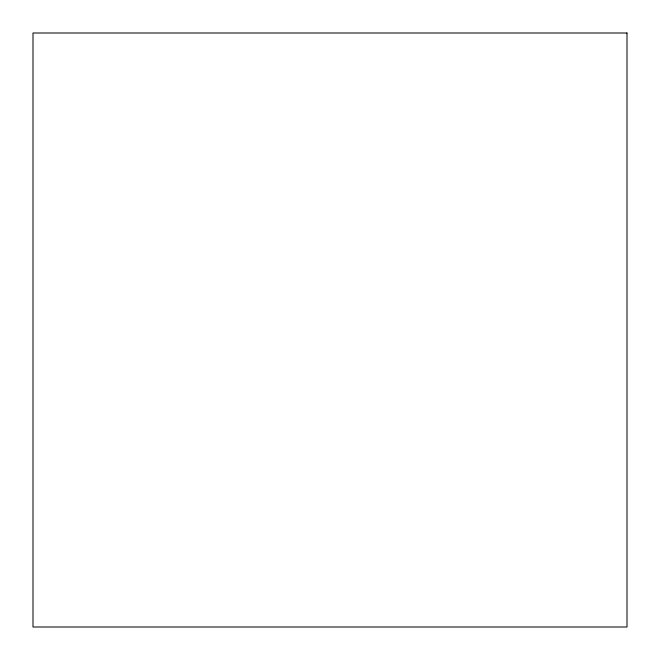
<?xml version="1.0" encoding="UTF-8"?>
<svg xmlns="http://www.w3.org/2000/svg" width="660" height="660" viewBox="0 0 660 660"><rect width="100%" height="100%" fill="white"/><g stroke="black" fill="none" stroke-linecap="round" stroke-linejoin="round"><path stroke-width="0.99" d="M627 33L33 33L33 627L627 627L627 33"/></g></svg>
